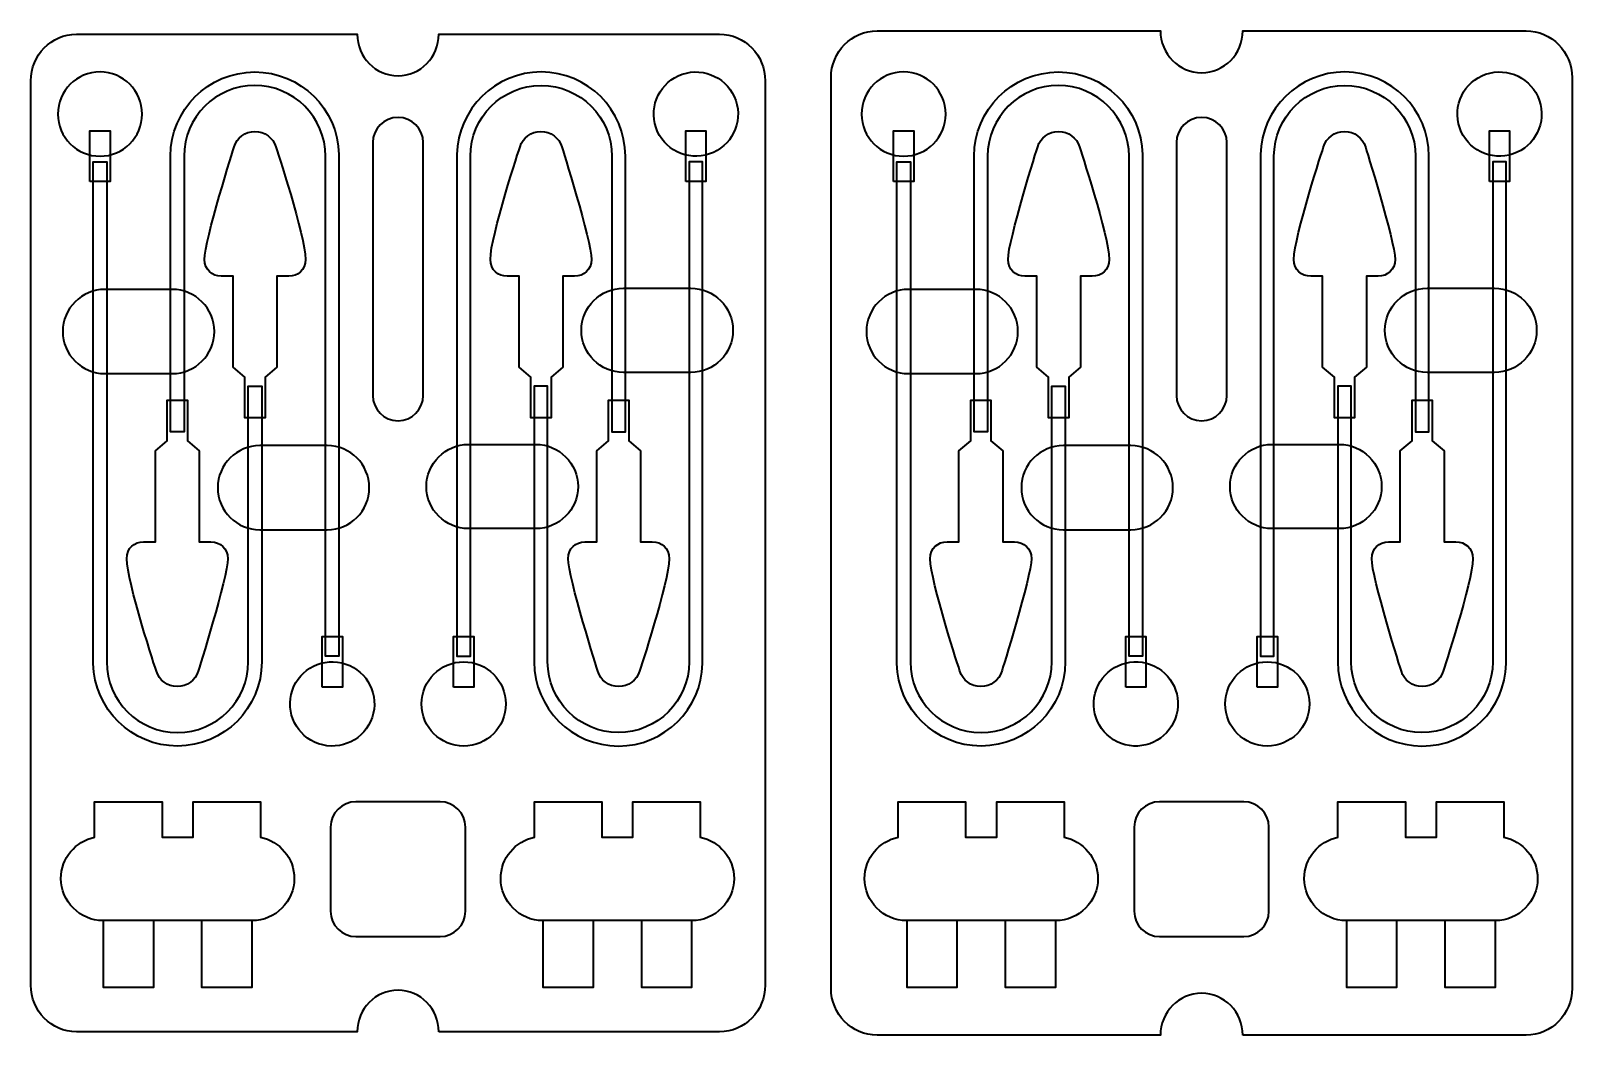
# Model space of a CAD drawing. Header units: millimetres. Extents: x 21 to 479, y -326 to -28.
import ezdxf

# ---------------------------------------------------------------- set-up
doc = ezdxf.new("R2010")
doc.units = ezdxf.units.MM
doc.header["$MEASUREMENT"] = 0
doc.layers.add('Layer 1', color=7, linetype='Continuous', lineweight=0)

msp = doc.modelspace()

# ---------------------------------------------------------------- linework, layer by layer
at = {"layer": 'Layer 1', "color": 250, "lineweight": 35}
for points in [[(38.61, -73.14), (38.61, -58.14), (44.61, -58.14), (44.61, -73.14)], [(215.49, -73.14), (215.49, -58.14), (221.49, -58.14), (221.49, -73.14)], [(277.15, -73.14), (277.15, -58.14), (283.15, -58.14), (283.15, -73.14)], [(454.03, -73.14), (454.03, -58.14), (460.03, -58.14), (460.03, -73.14)], [(107.54, -223.16), (107.54, -208.16), (113.54, -208.16), (113.54, -223.16)], [(146.56, -223.16), (146.56, -208.16), (152.56, -208.16), (152.56, -223.16)], [(346.08, -223.16), (346.08, -208.16), (352.08, -208.16), (352.08, -223.16)], [(385.1, -223.16), (385.1, -208.16), (391.1, -208.16), (391.1, -223.16)], [(42.54, -292.44), (42.54, -312.22), (57.54, -312.22), (57.54, -292.44)], [(71.78, -292.44), (71.78, -312.22), (86.78, -312.22), (86.78, -292.44)], [(173.07, -292.44), (173.07, -312.22), (188.07, -312.22), (188.07, -292.44)], [(202.31, -292.44), (202.31, -312.22), (217.31, -312.22), (217.31, -292.44)], [(281.09, -292.44), (281.09, -312.22), (296.09, -312.22), (296.09, -292.44)], [(310.33, -292.44), (310.33, -312.22), (325.33, -312.22), (325.33, -292.44)], [(411.61, -292.44), (411.61, -312.22), (426.61, -312.22), (426.61, -292.44)], [(440.85, -292.44), (440.85, -312.22), (455.85, -312.22), (455.85, -292.44)]]:
    msp.add_lwpolyline(points, close=True, dxfattribs=at)
for centre in [(149.56, -228.16), (388.1, -228.16)]:
    msp.add_circle(centre, 12.5, dxfattribs=at)
for centre, major_axis, ratio in [((218.49, -53.14), (-2.83, 12.18), 0.999998), ((218.49, -53.14), (-2.83, 12.18), 0.999998), ((457.03, -53.14), (-2.87, 12.17), 0.999998), ((457.03, -53.14), (-2.87, 12.17), 0.999998), ((110.54, -228.16), (2.83, 12.18), 0.999998), ((110.54, -228.16), (2.83, 12.18), 0.999998), ((349.08, -228.16), (3.17, 12.09), 0.999999), ((349.08, -228.16), (3.17, 12.09), 0.999999)]:
    msp.add_ellipse(centre, major_axis=major_axis, ratio=ratio, dxfattribs=at)
for points, knots in [([(142.18, -325.44), (142.18, -325.44), (225.51, -325.44), (225.51, -325.44), (232.97, -325.44), (239.07, -319.22), (239.07, -311.63), (239.07, -311.63), (239.07, -43.25), (239.07, -43.25), (239.07, -35.66), (232.97, -29.44), (225.51, -29.44), (225.51, -29.44), (142.18, -29.44), (142.18, -29.44), (142.18, -36.25), (136.76, -41.77), (130.07, -41.77), (123.38, -41.77), (117.96, -36.25), (117.96, -29.44), (117.96, -29.44), (34.63, -29.44), (34.63, -29.44), (27.17, -29.44), (21.07, -35.66), (21.07, -43.25), (21.07, -43.25), (21.07, -311.63), (21.07, -311.63), (21.07, -319.22), (27.17, -325.44), (34.63, -325.44), (34.63, -325.44), (117.96, -325.44), (117.96, -325.44), (117.96, -318.63), (123.38, -313.11), (130.07, -313.11), (136.76, -313.11), (142.18, -318.63), (142.18, -325.44)], [0, 0, 0, 0, 1, 1, 1, 2, 2, 2, 3, 3, 3, 4, 4, 4, 5, 5, 5, 6, 6, 6, 7, 7, 7, 8, 8, 8, 9, 9, 9, 10, 10, 10, 11, 11, 11, 12, 12, 12, 13, 13, 13, 14, 14, 14, 14]), ([(380.83, -326.44), (380.83, -326.44), (464.92, -326.44), (464.92, -326.44), (472.45, -326.44), (478.61, -320.18), (478.61, -312.53), (478.61, -312.53), (478.61, -42.35), (478.61, -42.35), (478.61, -34.7), (472.45, -28.44), (464.92, -28.44), (464.92, -28.44), (380.83, -28.44), (380.83, -28.44), (380.83, -35.3), (375.36, -40.86), (368.61, -40.86), (361.86, -40.86), (356.39, -35.3), (356.39, -28.44), (356.39, -28.44), (272.3, -28.44), (272.3, -28.44), (264.77, -28.44), (258.61, -34.7), (258.61, -42.35), (258.61, -42.35), (258.61, -312.53), (258.61, -312.53), (258.61, -320.18), (264.77, -326.44), (272.3, -326.44), (272.3, -326.44), (356.39, -326.44), (356.39, -326.44), (356.39, -319.58), (361.86, -314.02), (368.61, -314.02), (375.36, -314.02), (380.83, -319.58), (380.83, -326.44)], [0, 0, 0, 0, 1, 1, 1, 2, 2, 2, 3, 3, 3, 4, 4, 4, 5, 5, 5, 6, 6, 6, 7, 7, 7, 8, 8, 8, 9, 9, 9, 10, 10, 10, 11, 11, 11, 12, 12, 12, 13, 13, 13, 14, 14, 14, 14]), ([(29.11, -53.14), (29.11, -46.24), (34.7, -40.64), (41.61, -40.64), (48.51, -40.64), (54.11, -46.24), (54.11, -53.14), (54.11, -60.04), (48.51, -65.64), (41.61, -65.64), (34.7, -65.64), (29.11, -60.04), (29.11, -53.14)], [0, 0, 0, 0, 1, 1, 1, 2, 2, 2, 3, 3, 3, 4, 4, 4, 4]), ([(112.52, -65.12), (112.24, -51.56), (101.17, -40.65), (87.54, -40.65), (73.73, -40.65), (62.54, -51.84), (62.54, -65.65), (62.54, -65.65), (62.54, -147.45), (62.54, -147.45), (62.54, -147.45), (66.54, -147.45), (66.54, -147.45), (66.54, -147.45), (66.54, -65.65), (66.54, -65.65), (66.54, -54.07), (75.96, -44.65), (87.54, -44.65), (99.12, -44.65), (108.54, -54.07), (108.54, -65.65), (108.54, -65.65), (108.54, -213.96), (108.54, -213.96), (108.54, -213.96), (112.54, -213.96), (112.54, -213.96), (112.54, -213.96), (112.54, -65.12), (112.54, -65.12), (112.54, -65.12), (112.52, -65.12), (112.52, -65.12)], [0, 0, 0, 0, 1, 1, 1, 2, 2, 2, 3, 3, 3, 4, 4, 4, 5, 5, 5, 6, 6, 6, 7, 7, 7, 8, 8, 8, 9, 9, 9, 10, 10, 10, 11, 11, 11, 11]), ([(147.57, -65.12), (147.85, -51.56), (158.93, -40.65), (172.56, -40.65), (186.36, -40.65), (197.56, -51.84), (197.56, -65.65), (197.56, -65.65), (197.56, -147.45), (197.56, -147.45), (197.56, -147.45), (193.56, -147.45), (193.56, -147.45), (193.56, -147.45), (193.56, -65.65), (193.56, -65.65), (193.56, -54.07), (184.14, -44.65), (172.56, -44.65), (160.98, -44.65), (151.56, -54.07), (151.56, -65.65), (151.56, -65.65), (151.56, -213.96), (151.56, -213.96), (151.56, -213.96), (147.56, -213.96), (147.56, -213.96), (147.56, -213.96), (147.56, -65.12), (147.56, -65.12), (147.56, -65.12), (147.57, -65.12), (147.57, -65.12)], [0, 0, 0, 0, 1, 1, 1, 2, 2, 2, 3, 3, 3, 4, 4, 4, 5, 5, 5, 6, 6, 6, 7, 7, 7, 8, 8, 8, 9, 9, 9, 10, 10, 10, 11, 11, 11, 11]), ([(267.65, -53.14), (267.65, -46.24), (273.25, -40.64), (280.15, -40.64), (287.05, -40.64), (292.65, -46.24), (292.65, -53.14), (292.65, -60.04), (287.05, -65.64), (280.15, -65.64), (273.25, -65.64), (267.65, -60.04), (267.65, -53.14)], [0, 0, 0, 0, 1, 1, 1, 2, 2, 2, 3, 3, 3, 4, 4, 4, 4]), ([(351.06, -65.12), (350.78, -51.56), (339.71, -40.65), (326.08, -40.65), (312.27, -40.65), (301.08, -51.84), (301.08, -65.65), (301.08, -65.65), (301.08, -147.45), (301.08, -147.45), (301.08, -147.45), (305.08, -147.45), (305.08, -147.45), (305.08, -147.45), (305.08, -65.65), (305.08, -65.65), (305.08, -54.07), (314.5, -44.65), (326.08, -44.65), (337.66, -44.65), (347.08, -54.07), (347.08, -65.65), (347.08, -65.65), (347.08, -213.96), (347.08, -213.96), (347.08, -213.96), (351.08, -213.96), (351.08, -213.96), (351.08, -213.96), (351.08, -65.12), (351.08, -65.12), (351.08, -65.12), (351.06, -65.12), (351.06, -65.12)], [0, 0, 0, 0, 1, 1, 1, 2, 2, 2, 3, 3, 3, 4, 4, 4, 5, 5, 5, 6, 6, 6, 7, 7, 7, 8, 8, 8, 9, 9, 9, 10, 10, 10, 11, 11, 11, 11]), ([(386.11, -65.12), (386.39, -51.56), (397.47, -40.65), (411.1, -40.65), (424.91, -40.65), (436.1, -51.84), (436.1, -65.65), (436.1, -65.65), (436.1, -147.45), (436.1, -147.45), (436.1, -147.45), (432.1, -147.45), (432.1, -147.45), (432.1, -147.45), (432.1, -65.65), (432.1, -65.65), (432.1, -54.07), (422.68, -44.65), (411.1, -44.65), (399.52, -44.65), (390.1, -54.07), (390.1, -65.65), (390.1, -65.65), (390.1, -213.96), (390.1, -213.96), (390.1, -213.96), (386.1, -213.96), (386.1, -213.96), (386.1, -213.96), (386.1, -65.12), (386.1, -65.12), (386.1, -65.12), (386.11, -65.12), (386.11, -65.12)], [0, 0, 0, 0, 1, 1, 1, 2, 2, 2, 3, 3, 3, 4, 4, 4, 5, 5, 5, 6, 6, 6, 7, 7, 7, 8, 8, 8, 9, 9, 9, 10, 10, 10, 11, 11, 11, 11]), ([(122.57, -136.62), (122.57, -136.62), (122.57, -61.62), (122.57, -61.62), (122.57, -57.49), (125.95, -54.12), (130.07, -54.12), (130.07, -54.12), (130.07, -54.12), (130.07, -54.12), (134.2, -54.12), (137.57, -57.49), (137.57, -61.62), (137.57, -61.62), (137.57, -136.62), (137.57, -136.62), (137.57, -140.74), (134.2, -144.12), (130.07, -144.12), (130.07, -144.12), (130.07, -144.12), (130.07, -144.12), (125.95, -144.12), (122.57, -140.74), (122.57, -136.62)], [0, 0, 0, 0, 1, 1, 1, 2, 2, 2, 3, 3, 3, 4, 4, 4, 5, 5, 5, 6, 6, 6, 7, 7, 7, 8, 8, 8, 8]), ([(361.11, -136.62), (361.11, -136.62), (361.11, -61.62), (361.11, -61.62), (361.11, -57.49), (364.49, -54.12), (368.61, -54.12), (368.61, -54.12), (368.61, -54.12), (368.61, -54.12), (372.74, -54.12), (376.11, -57.49), (376.11, -61.62), (376.11, -61.62), (376.11, -136.62), (376.11, -136.62), (376.11, -140.74), (372.74, -144.12), (368.61, -144.12), (368.61, -144.12), (368.61, -144.12), (368.61, -144.12), (364.49, -144.12), (361.11, -140.74), (361.11, -136.62)], [0, 0, 0, 0, 1, 1, 1, 2, 2, 2, 3, 3, 3, 4, 4, 4, 5, 5, 5, 6, 6, 6, 7, 7, 7, 8, 8, 8, 8]), ([(93.8, -62.85), (93.8, -62.85), (93.8, -62.85), (93.8, -62.85), (92.99, -60.2), (90.52, -58.28), (87.61, -58.28), (84.69, -58.28), (82.23, -60.2), (81.41, -62.85), (81.41, -62.85), (81.41, -62.85), (81.41, -62.85), (81.41, -62.85), (72.61, -90.83), (72.61, -96.24), (72.61, -99.32), (74.86, -101.24), (77.61, -101.24), (77.61, -101.24), (81.11, -101.24), (81.11, -101.24), (81.11, -101.24), (81.11, -128.24), (81.11, -128.24), (81.11, -128.24), (84.61, -131.24), (84.61, -131.24), (84.61, -131.24), (84.61, -143.29), (84.61, -143.29), (84.61, -143.29), (90.61, -143.29), (90.61, -143.29), (90.61, -143.29), (90.61, -131.24), (90.61, -131.24), (90.61, -131.24), (94.11, -128.24), (94.11, -128.24), (94.11, -128.24), (94.11, -101.24), (94.11, -101.24), (94.11, -101.24), (97.61, -101.24), (97.61, -101.24), (100.36, -101.24), (102.61, -99.42), (102.61, -96.24), (102.61, -89.5), (93.8, -62.85), (93.8, -62.85)], [0, 0, 0, 0, 1, 1, 1, 2, 2, 2, 3, 3, 3, 4, 4, 4, 5, 5, 5, 6, 6, 6, 7, 7, 7, 8, 8, 8, 9, 9, 9, 10, 10, 10, 11, 11, 11, 12, 12, 12, 13, 13, 13, 14, 14, 14, 15, 15, 15, 16, 16, 16, 17, 17, 17, 17]), ([(178.68, -62.85), (178.68, -62.85), (178.68, -62.85), (178.68, -62.85), (177.87, -60.2), (175.4, -58.28), (172.49, -58.28), (169.57, -58.28), (167.11, -60.2), (166.29, -62.85), (166.29, -62.85), (166.29, -62.85), (166.29, -62.85), (166.29, -62.85), (157.49, -89.5), (157.49, -96.24), (157.49, -99.42), (159.74, -101.24), (162.49, -101.24), (162.49, -101.24), (165.99, -101.24), (165.99, -101.24), (165.99, -101.24), (165.99, -128.24), (165.99, -128.24), (165.99, -128.24), (169.49, -131.24), (169.49, -131.24), (169.49, -131.24), (169.49, -143.29), (169.49, -143.29), (169.49, -143.29), (175.49, -143.29), (175.49, -143.29), (175.49, -143.29), (175.49, -131.24), (175.49, -131.24), (175.49, -131.24), (178.99, -128.24), (178.99, -128.24), (178.99, -128.24), (178.99, -101.24), (178.99, -101.24), (178.99, -101.24), (182.49, -101.24), (182.49, -101.24), (185.24, -101.24), (187.49, -99.32), (187.49, -96.24), (187.49, -90.83), (178.68, -62.85), (178.68, -62.85)], [0, 0, 0, 0, 1, 1, 1, 2, 2, 2, 3, 3, 3, 4, 4, 4, 5, 5, 5, 6, 6, 6, 7, 7, 7, 8, 8, 8, 9, 9, 9, 10, 10, 10, 11, 11, 11, 12, 12, 12, 13, 13, 13, 14, 14, 14, 15, 15, 15, 16, 16, 16, 17, 17, 17, 17]), ([(332.34, -62.85), (332.34, -62.85), (332.34, -62.85), (332.34, -62.85), (331.53, -60.2), (329.06, -58.28), (326.15, -58.28), (323.23, -58.28), (320.77, -60.2), (319.96, -62.85), (319.96, -62.85), (319.96, -62.85), (319.96, -62.85), (319.96, -62.85), (311.15, -90.83), (311.15, -96.24), (311.15, -99.32), (313.4, -101.24), (316.15, -101.24), (316.15, -101.24), (319.65, -101.24), (319.65, -101.24), (319.65, -101.24), (319.65, -128.24), (319.65, -128.24), (319.65, -128.24), (323.15, -131.24), (323.15, -131.24), (323.15, -131.24), (323.15, -143.29), (323.15, -143.29), (323.15, -143.29), (329.15, -143.29), (329.15, -143.29), (329.15, -143.29), (329.15, -131.24), (329.15, -131.24), (329.15, -131.24), (332.65, -128.24), (332.65, -128.24), (332.65, -128.24), (332.65, -101.24), (332.65, -101.24), (332.65, -101.24), (336.15, -101.24), (336.15, -101.24), (338.9, -101.24), (341.15, -99.42), (341.15, -96.24), (341.15, -89.5), (332.34, -62.85), (332.34, -62.85)], [0, 0, 0, 0, 1, 1, 1, 2, 2, 2, 3, 3, 3, 4, 4, 4, 5, 5, 5, 6, 6, 6, 7, 7, 7, 8, 8, 8, 9, 9, 9, 10, 10, 10, 11, 11, 11, 12, 12, 12, 13, 13, 13, 14, 14, 14, 15, 15, 15, 16, 16, 16, 17, 17, 17, 17]), ([(417.22, -62.85), (417.22, -62.85), (417.22, -62.85), (417.22, -62.85), (416.41, -60.2), (413.94, -58.28), (411.03, -58.28), (408.11, -58.28), (405.65, -60.2), (404.83, -62.85), (404.83, -62.85), (404.83, -62.85), (404.83, -62.85), (404.83, -62.85), (396.03, -89.5), (396.03, -96.24), (396.03, -99.42), (398.28, -101.24), (401.03, -101.24), (401.03, -101.24), (404.53, -101.24), (404.53, -101.24), (404.53, -101.24), (404.53, -128.24), (404.53, -128.24), (404.53, -128.24), (408.03, -131.24), (408.03, -131.24), (408.03, -131.24), (408.03, -143.29), (408.03, -143.29), (408.03, -143.29), (414.03, -143.29), (414.03, -143.29), (414.03, -143.29), (414.03, -131.24), (414.03, -131.24), (414.03, -131.24), (417.53, -128.24), (417.53, -128.24), (417.53, -128.24), (417.53, -101.24), (417.53, -101.24), (417.53, -101.24), (421.03, -101.24), (421.03, -101.24), (423.78, -101.24), (426.03, -99.32), (426.03, -96.24), (426.03, -90.83), (417.22, -62.85), (417.22, -62.85)], [0, 0, 0, 0, 1, 1, 1, 2, 2, 2, 3, 3, 3, 4, 4, 4, 5, 5, 5, 6, 6, 6, 7, 7, 7, 8, 8, 8, 9, 9, 9, 10, 10, 10, 11, 11, 11, 12, 12, 12, 13, 13, 13, 14, 14, 14, 15, 15, 15, 16, 16, 16, 17, 17, 17, 17]), ([(39.62, -216.18), (39.9, -229.74), (50.98, -240.65), (64.61, -240.65), (78.41, -240.65), (89.61, -229.46), (89.61, -215.65), (89.61, -215.65), (89.61, -133.85), (89.61, -133.85), (89.61, -133.85), (85.61, -133.85), (85.61, -133.85), (85.61, -133.85), (85.61, -215.65), (85.61, -215.65), (85.61, -227.23), (76.19, -236.65), (64.61, -236.65), (53.03, -236.65), (43.61, -227.23), (43.61, -215.65), (43.61, -215.65), (43.61, -67.34), (43.61, -67.34), (43.61, -67.34), (39.61, -67.34), (39.61, -67.34), (39.61, -67.34), (39.61, -216.18), (39.61, -216.18), (39.61, -216.18), (39.62, -216.18), (39.62, -216.18)], [0, 0, 0, 0, 1, 1, 1, 2, 2, 2, 3, 3, 3, 4, 4, 4, 5, 5, 5, 6, 6, 6, 7, 7, 7, 8, 8, 8, 9, 9, 9, 10, 10, 10, 11, 11, 11, 11]), ([(220.47, -216.18), (220.19, -229.74), (209.12, -240.65), (195.49, -240.65), (181.68, -240.65), (170.49, -229.46), (170.49, -215.65), (170.49, -215.65), (170.49, -133.85), (170.49, -133.85), (170.49, -133.85), (174.49, -133.85), (174.49, -133.85), (174.49, -133.85), (174.49, -215.65), (174.49, -215.65), (174.49, -227.23), (183.91, -236.65), (195.49, -236.65), (207.07, -236.65), (216.49, -227.23), (216.49, -215.65), (216.49, -215.65), (216.49, -67.34), (216.49, -67.34), (216.49, -67.34), (220.49, -67.34), (220.49, -67.34), (220.49, -67.34), (220.49, -216.18), (220.49, -216.18), (220.49, -216.18), (220.47, -216.18), (220.47, -216.18)], [0, 0, 0, 0, 1, 1, 1, 2, 2, 2, 3, 3, 3, 4, 4, 4, 5, 5, 5, 6, 6, 6, 7, 7, 7, 8, 8, 8, 9, 9, 9, 10, 10, 10, 11, 11, 11, 11]), ([(278.16, -216.18), (278.44, -229.74), (289.52, -240.65), (303.15, -240.65), (316.96, -240.65), (328.15, -229.46), (328.15, -215.65), (328.15, -215.65), (328.15, -133.85), (328.15, -133.85), (328.15, -133.85), (324.15, -133.85), (324.15, -133.85), (324.15, -133.85), (324.15, -215.65), (324.15, -215.65), (324.15, -227.23), (314.73, -236.65), (303.15, -236.65), (291.57, -236.65), (282.15, -227.23), (282.15, -215.65), (282.15, -215.65), (282.15, -67.34), (282.15, -67.34), (282.15, -67.34), (278.15, -67.34), (278.15, -67.34), (278.15, -67.34), (278.15, -216.18), (278.15, -216.18), (278.15, -216.18), (278.16, -216.18), (278.16, -216.18)], [0, 0, 0, 0, 1, 1, 1, 2, 2, 2, 3, 3, 3, 4, 4, 4, 5, 5, 5, 6, 6, 6, 7, 7, 7, 8, 8, 8, 9, 9, 9, 10, 10, 10, 11, 11, 11, 11]), ([(459.01, -216.18), (458.73, -229.74), (447.66, -240.65), (434.03, -240.65), (420.22, -240.65), (409.03, -229.46), (409.03, -215.65), (409.03, -215.65), (409.03, -133.85), (409.03, -133.85), (409.03, -133.85), (413.03, -133.85), (413.03, -133.85), (413.03, -133.85), (413.03, -215.65), (413.03, -215.65), (413.03, -227.23), (422.45, -236.65), (434.03, -236.65), (445.61, -236.65), (455.03, -227.23), (455.03, -215.65), (455.03, -215.65), (455.03, -67.34), (455.03, -67.34), (455.03, -67.34), (459.03, -67.34), (459.03, -67.34), (459.03, -67.34), (459.03, -216.18), (459.03, -216.18), (459.03, -216.18), (459.01, -216.18), (459.01, -216.18)], [0, 0, 0, 0, 1, 1, 1, 2, 2, 2, 3, 3, 3, 4, 4, 4, 5, 5, 5, 6, 6, 6, 7, 7, 7, 8, 8, 8, 9, 9, 9, 10, 10, 10, 11, 11, 11, 11]), ([(30.55, -117.65), (30.55, -117.65), (30.55, -117.65), (30.55, -117.65), (30.55, -110.78), (36.17, -105.15), (43.05, -105.15), (43.05, -105.15), (63.05, -105.15), (63.05, -105.15), (69.92, -105.15), (75.55, -110.78), (75.55, -117.65), (75.55, -117.65), (75.55, -117.65), (75.55, -117.65), (75.55, -124.53), (69.92, -130.15), (63.05, -130.15), (63.05, -130.15), (43.05, -130.15), (43.05, -130.15), (36.17, -130.15), (30.55, -124.53), (30.55, -117.65)], [0, 0, 0, 0, 1, 1, 1, 2, 2, 2, 3, 3, 3, 4, 4, 4, 5, 5, 5, 6, 6, 6, 7, 7, 7, 8, 8, 8, 8]), ([(184.5, -117.3), (184.5, -117.3), (184.5, -117.3), (184.5, -117.3), (184.5, -124.18), (190.13, -129.8), (197, -129.8), (197, -129.8), (217, -129.8), (217, -129.8), (223.88, -129.8), (229.5, -124.18), (229.5, -117.3), (229.5, -117.3), (229.5, -117.3), (229.5, -117.3), (229.5, -110.43), (223.88, -104.8), (217, -104.8), (217, -104.8), (197, -104.8), (197, -104.8), (190.13, -104.8), (184.5, -110.43), (184.5, -117.3)], [0, 0, 0, 0, 1, 1, 1, 2, 2, 2, 3, 3, 3, 4, 4, 4, 5, 5, 5, 6, 6, 6, 7, 7, 7, 8, 8, 8, 8]), ([(269.09, -117.65), (269.09, -117.65), (269.09, -117.65), (269.09, -117.65), (269.09, -110.78), (274.72, -105.15), (281.59, -105.15), (281.59, -105.15), (301.59, -105.15), (301.59, -105.15), (308.47, -105.15), (314.09, -110.78), (314.09, -117.65), (314.09, -117.65), (314.09, -117.65), (314.09, -117.65), (314.09, -124.53), (308.47, -130.15), (301.59, -130.15), (301.59, -130.15), (281.59, -130.15), (281.59, -130.15), (274.72, -130.15), (269.09, -124.53), (269.09, -117.65)], [0, 0, 0, 0, 1, 1, 1, 2, 2, 2, 3, 3, 3, 4, 4, 4, 5, 5, 5, 6, 6, 6, 7, 7, 7, 8, 8, 8, 8]), ([(423.05, -117.3), (423.05, -117.3), (423.05, -117.3), (423.05, -117.3), (423.05, -124.18), (428.67, -129.8), (435.55, -129.8), (435.55, -129.8), (455.55, -129.8), (455.55, -129.8), (462.42, -129.8), (468.05, -124.18), (468.05, -117.3), (468.05, -117.3), (468.05, -117.3), (468.05, -117.3), (468.05, -110.43), (462.42, -104.8), (455.55, -104.8), (455.55, -104.8), (435.55, -104.8), (435.55, -104.8), (428.67, -104.8), (423.05, -110.43), (423.05, -117.3)], [0, 0, 0, 0, 1, 1, 1, 2, 2, 2, 3, 3, 3, 4, 4, 4, 5, 5, 5, 6, 6, 6, 7, 7, 7, 8, 8, 8, 8]), ([(74.54, -180.06), (74.54, -180.06), (71.04, -180.06), (71.04, -180.06), (71.04, -180.06), (71.04, -153.06), (71.04, -153.06), (71.04, -153.06), (67.54, -150.06), (67.54, -150.06), (67.54, -150.06), (67.54, -138.01), (67.54, -138.01), (67.54, -138.01), (61.54, -138.01), (61.54, -138.01), (61.54, -138.01), (61.54, -150.06), (61.54, -150.06), (61.54, -150.06), (58.04, -153.06), (58.04, -153.06), (58.04, -153.06), (58.04, -180.06), (58.04, -180.06), (58.04, -180.06), (54.54, -180.06), (54.54, -180.06), (51.79, -180.06), (49.54, -181.88), (49.54, -185.06), (49.54, -191.8), (58.34, -218.45), (58.34, -218.45), (58.34, -218.45), (58.34, -218.45), (58.34, -218.45), (59.16, -221.1), (61.62, -223.02), (64.54, -223.02), (67.45, -223.02), (69.92, -221.1), (70.73, -218.45), (70.73, -218.45), (70.73, -218.45), (70.73, -218.45), (70.73, -218.45), (79.54, -190.47), (79.54, -185.06), (79.54, -181.98), (77.29, -180.06), (74.54, -180.06)], [0, 0, 0, 0, 1, 1, 1, 2, 2, 2, 3, 3, 3, 4, 4, 4, 5, 5, 5, 6, 6, 6, 7, 7, 7, 8, 8, 8, 9, 9, 9, 10, 10, 10, 11, 11, 11, 12, 12, 12, 13, 13, 13, 14, 14, 14, 15, 15, 15, 16, 16, 16, 17, 17, 17, 17]), ([(205.56, -180.06), (205.56, -180.06), (202.06, -180.06), (202.06, -180.06), (202.06, -180.06), (202.06, -153.06), (202.06, -153.06), (202.06, -153.06), (198.56, -150.06), (198.56, -150.06), (198.56, -150.06), (198.56, -138.01), (198.56, -138.01), (198.56, -138.01), (192.56, -138.01), (192.56, -138.01), (192.56, -138.01), (192.56, -150.06), (192.56, -150.06), (192.56, -150.06), (189.06, -153.06), (189.06, -153.06), (189.06, -153.06), (189.06, -180.06), (189.06, -180.06), (189.06, -180.06), (185.56, -180.06), (185.56, -180.06), (182.81, -180.06), (180.56, -181.98), (180.56, -185.06), (180.56, -190.47), (189.36, -218.45), (189.36, -218.45), (189.36, -218.45), (189.36, -218.45), (189.36, -218.45), (190.18, -221.1), (192.64, -223.02), (195.56, -223.02), (198.47, -223.02), (200.94, -221.1), (201.75, -218.45), (201.75, -218.45), (201.75, -218.45), (201.75, -218.45), (201.75, -218.45), (210.56, -191.8), (210.56, -185.06), (210.56, -181.88), (208.31, -180.06), (205.56, -180.06)], [0, 0, 0, 0, 1, 1, 1, 2, 2, 2, 3, 3, 3, 4, 4, 4, 5, 5, 5, 6, 6, 6, 7, 7, 7, 8, 8, 8, 9, 9, 9, 10, 10, 10, 11, 11, 11, 12, 12, 12, 13, 13, 13, 14, 14, 14, 15, 15, 15, 16, 16, 16, 17, 17, 17, 17]), ([(313.08, -180.06), (313.08, -180.06), (309.58, -180.06), (309.58, -180.06), (309.58, -180.06), (309.58, -153.06), (309.58, -153.06), (309.58, -153.06), (306.08, -150.06), (306.08, -150.06), (306.08, -150.06), (306.08, -138.01), (306.08, -138.01), (306.08, -138.01), (300.08, -138.01), (300.08, -138.01), (300.08, -138.01), (300.08, -150.06), (300.08, -150.06), (300.08, -150.06), (296.58, -153.06), (296.58, -153.06), (296.58, -153.06), (296.58, -180.06), (296.58, -180.06), (296.58, -180.06), (293.08, -180.06), (293.08, -180.06), (290.33, -180.06), (288.08, -181.88), (288.08, -185.06), (288.08, -191.8), (296.88, -218.45), (296.88, -218.45), (296.88, -218.45), (296.88, -218.45), (296.88, -218.45), (297.7, -221.1), (300.16, -223.02), (303.08, -223.02), (305.99, -223.02), (308.46, -221.1), (309.27, -218.45), (309.27, -218.45), (309.27, -218.45), (309.27, -218.45), (309.27, -218.45), (318.08, -190.47), (318.08, -185.06), (318.08, -181.98), (315.83, -180.06), (313.08, -180.06)], [0, 0, 0, 0, 1, 1, 1, 2, 2, 2, 3, 3, 3, 4, 4, 4, 5, 5, 5, 6, 6, 6, 7, 7, 7, 8, 8, 8, 9, 9, 9, 10, 10, 10, 11, 11, 11, 12, 12, 12, 13, 13, 13, 14, 14, 14, 15, 15, 15, 16, 16, 16, 17, 17, 17, 17]), ([(444.1, -180.06), (444.1, -180.06), (440.6, -180.06), (440.6, -180.06), (440.6, -180.06), (440.6, -153.06), (440.6, -153.06), (440.6, -153.06), (437.1, -150.06), (437.1, -150.06), (437.1, -150.06), (437.1, -138.01), (437.1, -138.01), (437.1, -138.01), (431.1, -138.01), (431.1, -138.01), (431.1, -138.01), (431.1, -150.06), (431.1, -150.06), (431.1, -150.06), (427.6, -153.06), (427.6, -153.06), (427.6, -153.06), (427.6, -180.06), (427.6, -180.06), (427.6, -180.06), (424.1, -180.06), (424.1, -180.06), (421.35, -180.06), (419.1, -181.98), (419.1, -185.06), (419.1, -190.47), (427.91, -218.45), (427.91, -218.45), (427.91, -218.45), (427.91, -218.45), (427.91, -218.45), (428.72, -221.1), (431.18, -223.02), (434.1, -223.02), (437.01, -223.02), (439.48, -221.1), (440.29, -218.45), (440.29, -218.45), (440.29, -218.45), (440.29, -218.45), (440.29, -218.45), (449.1, -191.8), (449.1, -185.06), (449.1, -181.88), (446.85, -180.06), (444.1, -180.06)], [0, 0, 0, 0, 1, 1, 1, 2, 2, 2, 3, 3, 3, 4, 4, 4, 5, 5, 5, 6, 6, 6, 7, 7, 7, 8, 8, 8, 9, 9, 9, 10, 10, 10, 11, 11, 11, 12, 12, 12, 13, 13, 13, 14, 14, 14, 15, 15, 15, 16, 16, 16, 17, 17, 17, 17]), ([(76.55, -164), (76.55, -164), (76.55, -164), (76.55, -164), (76.55, -157.12), (82.18, -151.5), (89.05, -151.5), (89.05, -151.5), (109.05, -151.5), (109.05, -151.5), (115.93, -151.5), (121.55, -157.12), (121.55, -164), (121.55, -164), (121.55, -164), (121.55, -164), (121.55, -170.87), (115.93, -176.5), (109.05, -176.5), (109.05, -176.5), (89.05, -176.5), (89.05, -176.5), (82.18, -176.5), (76.55, -170.87), (76.55, -164)], [0, 0, 0, 0, 1, 1, 1, 2, 2, 2, 3, 3, 3, 4, 4, 4, 5, 5, 5, 6, 6, 6, 7, 7, 7, 8, 8, 8, 8]), ([(138.5, -163.65), (138.5, -163.65), (138.5, -163.65), (138.5, -163.65), (138.5, -170.52), (144.12, -176.15), (151, -176.15), (151, -176.15), (171, -176.15), (171, -176.15), (177.87, -176.15), (183.5, -170.52), (183.5, -163.65), (183.5, -163.65), (183.5, -163.65), (183.5, -163.65), (183.5, -156.77), (177.87, -151.15), (171, -151.15), (171, -151.15), (151, -151.15), (151, -151.15), (144.12, -151.15), (138.5, -156.77), (138.5, -163.65)], [0, 0, 0, 0, 1, 1, 1, 2, 2, 2, 3, 3, 3, 4, 4, 4, 5, 5, 5, 6, 6, 6, 7, 7, 7, 8, 8, 8, 8]), ([(315.1, -164), (315.1, -164), (315.1, -164), (315.1, -164), (315.1, -157.12), (320.72, -151.5), (327.6, -151.5), (327.6, -151.5), (347.6, -151.5), (347.6, -151.5), (354.47, -151.5), (360.1, -157.12), (360.1, -164), (360.1, -164), (360.1, -164), (360.1, -164), (360.1, -170.87), (354.47, -176.5), (347.6, -176.5), (347.6, -176.5), (327.6, -176.5), (327.6, -176.5), (320.72, -176.5), (315.1, -170.87), (315.1, -164)], [0, 0, 0, 0, 1, 1, 1, 2, 2, 2, 3, 3, 3, 4, 4, 4, 5, 5, 5, 6, 6, 6, 7, 7, 7, 8, 8, 8, 8]), ([(377.04, -163.65), (377.04, -163.65), (377.04, -163.65), (377.04, -163.65), (377.04, -170.52), (382.67, -176.15), (389.54, -176.15), (389.54, -176.15), (409.54, -176.15), (409.54, -176.15), (416.42, -176.15), (422.04, -170.52), (422.04, -163.65), (422.04, -163.65), (422.04, -163.65), (422.04, -163.65), (422.04, -156.77), (416.42, -151.15), (409.54, -151.15), (409.54, -151.15), (389.54, -151.15), (389.54, -151.15), (382.67, -151.15), (377.04, -156.77), (377.04, -163.65)], [0, 0, 0, 0, 1, 1, 1, 2, 2, 2, 3, 3, 3, 4, 4, 4, 5, 5, 5, 6, 6, 6, 7, 7, 7, 8, 8, 8, 8]), ([(86.78, -292.44), (86.78, -292.44), (86.78, -292.44), (86.78, -292.44), (93.66, -292.44), (99.28, -286.81), (99.28, -279.94), (99.28, -279.94), (99.28, -279.94), (99.28, -279.94), (99.28, -273.92), (94.97, -268.86), (89.28, -267.69), (89.28, -267.69), (89.28, -257.22), (89.28, -257.22), (89.28, -257.22), (86.78, -257.22), (86.78, -257.22), (86.78, -257.22), (71.78, -257.22), (71.78, -257.22), (71.78, -257.22), (69.28, -257.22), (69.28, -257.22), (69.28, -257.22), (69.28, -267.69), (69.28, -267.69), (69.28, -267.69), (60.02, -267.69), (60.02, -267.69), (60.02, -267.69), (60.02, -257.22), (60.02, -257.22), (60.02, -257.22), (57.52, -257.22), (57.52, -257.22), (57.52, -257.22), (42.52, -257.22), (42.52, -257.22), (42.52, -257.22), (40.02, -257.22), (40.02, -257.22), (40.02, -257.22), (40.02, -267.69), (40.02, -267.69), (34.33, -268.86), (30.02, -273.92), (30.02, -279.94), (30.02, -279.94), (30.02, -279.94), (30.02, -279.94), (30.02, -286.81), (35.65, -292.44), (42.52, -292.44), (42.52, -292.44), (42.52, -292.44), (42.52, -292.44), (42.52, -292.44), (86.78, -292.44), (86.78, -292.44)], [0, 0, 0, 0, 1, 1, 1, 2, 2, 2, 3, 3, 3, 4, 4, 4, 5, 5, 5, 6, 6, 6, 7, 7, 7, 8, 8, 8, 9, 9, 9, 10, 10, 10, 11, 11, 11, 12, 12, 12, 13, 13, 13, 14, 14, 14, 15, 15, 15, 16, 16, 16, 17, 17, 17, 18, 18, 18, 19, 19, 19, 20, 20, 20, 20]), ([(110.07, -289.69), (110.07, -289.69), (110.07, -264.69), (110.07, -264.69), (110.07, -260.56), (113.45, -257.19), (117.57, -257.19), (117.57, -257.19), (142.57, -257.19), (142.57, -257.19), (146.7, -257.19), (150.07, -260.56), (150.07, -264.69), (150.07, -264.69), (150.07, -289.69), (150.07, -289.69), (150.07, -293.81), (146.7, -297.19), (142.57, -297.19), (142.57, -297.19), (117.57, -297.19), (117.57, -297.19), (113.45, -297.19), (110.07, -293.81), (110.07, -289.69)], [0, 0, 0, 0, 1, 1, 1, 2, 2, 2, 3, 3, 3, 4, 4, 4, 5, 5, 5, 6, 6, 6, 7, 7, 7, 8, 8, 8, 8]), ([(217.31, -292.44), (217.31, -292.44), (217.31, -292.44), (217.31, -292.44), (224.19, -292.44), (229.81, -286.81), (229.81, -279.94), (229.81, -279.94), (229.81, -279.94), (229.81, -279.94), (229.81, -273.92), (225.5, -268.86), (219.81, -267.69), (219.81, -267.69), (219.81, -257.22), (219.81, -257.22), (219.81, -257.22), (217.31, -257.22), (217.31, -257.22), (217.31, -257.22), (202.31, -257.22), (202.31, -257.22), (202.31, -257.22), (199.81, -257.22), (199.81, -257.22), (199.81, -257.22), (199.81, -267.69), (199.81, -267.69), (199.81, -267.69), (190.55, -267.69), (190.55, -267.69), (190.55, -267.69), (190.55, -257.22), (190.55, -257.22), (190.55, -257.22), (188.05, -257.22), (188.05, -257.22), (188.05, -257.22), (173.05, -257.22), (173.05, -257.22), (173.05, -257.22), (170.55, -257.22), (170.55, -257.22), (170.55, -257.22), (170.55, -267.69), (170.55, -267.69), (164.86, -268.86), (160.55, -273.92), (160.55, -279.94), (160.55, -279.94), (160.55, -279.94), (160.55, -279.94), (160.55, -286.81), (166.17, -292.44), (173.05, -292.44), (173.05, -292.44), (173.05, -292.44), (173.05, -292.44), (173.05, -292.44), (217.31, -292.44), (217.31, -292.44)], [0, 0, 0, 0, 1, 1, 1, 2, 2, 2, 3, 3, 3, 4, 4, 4, 5, 5, 5, 6, 6, 6, 7, 7, 7, 8, 8, 8, 9, 9, 9, 10, 10, 10, 11, 11, 11, 12, 12, 12, 13, 13, 13, 14, 14, 14, 15, 15, 15, 16, 16, 16, 17, 17, 17, 18, 18, 18, 19, 19, 19, 20, 20, 20, 20]), ([(325.33, -292.44), (325.33, -292.44), (325.33, -292.44), (325.33, -292.44), (332.2, -292.44), (337.83, -286.81), (337.83, -279.94), (337.83, -279.94), (337.83, -279.94), (337.83, -279.94), (337.83, -273.92), (333.51, -268.86), (327.83, -267.69), (327.83, -267.69), (327.83, -257.22), (327.83, -257.22), (327.83, -257.22), (325.33, -257.22), (325.33, -257.22), (325.33, -257.22), (310.33, -257.22), (310.33, -257.22), (310.33, -257.22), (307.83, -257.22), (307.83, -257.22), (307.83, -257.22), (307.83, -267.69), (307.83, -267.69), (307.83, -267.69), (298.56, -267.69), (298.56, -267.69), (298.56, -267.69), (298.56, -257.22), (298.56, -257.22), (298.56, -257.22), (296.06, -257.22), (296.06, -257.22), (296.06, -257.22), (281.06, -257.22), (281.06, -257.22), (281.06, -257.22), (278.56, -257.22), (278.56, -257.22), (278.56, -257.22), (278.56, -267.69), (278.56, -267.69), (272.88, -268.86), (268.56, -273.92), (268.56, -279.94), (268.56, -279.94), (268.56, -279.94), (268.56, -279.94), (268.56, -286.81), (274.19, -292.44), (281.06, -292.44), (281.06, -292.44), (281.06, -292.44), (281.06, -292.44), (281.06, -292.44), (325.33, -292.44), (325.33, -292.44)], [0, 0, 0, 0, 1, 1, 1, 2, 2, 2, 3, 3, 3, 4, 4, 4, 5, 5, 5, 6, 6, 6, 7, 7, 7, 8, 8, 8, 9, 9, 9, 10, 10, 10, 11, 11, 11, 12, 12, 12, 13, 13, 13, 14, 14, 14, 15, 15, 15, 16, 16, 16, 17, 17, 17, 18, 18, 18, 19, 19, 19, 20, 20, 20, 20]), ([(348.61, -289.69), (348.61, -289.69), (348.61, -264.69), (348.61, -264.69), (348.61, -260.56), (351.99, -257.19), (356.11, -257.19), (356.11, -257.19), (381.11, -257.19), (381.11, -257.19), (385.24, -257.19), (388.61, -260.56), (388.61, -264.69), (388.61, -264.69), (388.61, -289.69), (388.61, -289.69), (388.61, -293.81), (385.24, -297.19), (381.11, -297.19), (381.11, -297.19), (356.11, -297.19), (356.11, -297.19), (351.99, -297.19), (348.61, -293.81), (348.61, -289.69)], [0, 0, 0, 0, 1, 1, 1, 2, 2, 2, 3, 3, 3, 4, 4, 4, 5, 5, 5, 6, 6, 6, 7, 7, 7, 8, 8, 8, 8]), ([(455.85, -292.44), (455.85, -292.44), (455.85, -292.44), (455.85, -292.44), (462.73, -292.44), (468.35, -286.81), (468.35, -279.94), (468.35, -279.94), (468.35, -279.94), (468.35, -279.94), (468.35, -273.92), (464.04, -268.86), (458.35, -267.69), (458.35, -267.69), (458.35, -257.22), (458.35, -257.22), (458.35, -257.22), (455.85, -257.22), (455.85, -257.22), (455.85, -257.22), (440.85, -257.22), (440.85, -257.22), (440.85, -257.22), (438.35, -257.22), (438.35, -257.22), (438.35, -257.22), (438.35, -267.69), (438.35, -267.69), (438.35, -267.69), (429.09, -267.69), (429.09, -267.69), (429.09, -267.69), (429.09, -257.22), (429.09, -257.22), (429.09, -257.22), (426.59, -257.22), (426.59, -257.22), (426.59, -257.22), (411.59, -257.22), (411.59, -257.22), (411.59, -257.22), (409.09, -257.22), (409.09, -257.22), (409.09, -257.22), (409.09, -267.69), (409.09, -267.69), (403.4, -268.86), (399.09, -273.92), (399.09, -279.94), (399.09, -279.94), (399.09, -279.94), (399.09, -279.94), (399.09, -286.81), (404.72, -292.44), (411.59, -292.44), (411.59, -292.44), (411.59, -292.44), (411.59, -292.44), (411.59, -292.44), (455.85, -292.44), (455.85, -292.44)], [0, 0, 0, 0, 1, 1, 1, 2, 2, 2, 3, 3, 3, 4, 4, 4, 5, 5, 5, 6, 6, 6, 7, 7, 7, 8, 8, 8, 9, 9, 9, 10, 10, 10, 11, 11, 11, 12, 12, 12, 13, 13, 13, 14, 14, 14, 15, 15, 15, 16, 16, 16, 17, 17, 17, 18, 18, 18, 19, 19, 19, 20, 20, 20, 20])]:
    msp.add_open_spline(points, degree=3, knots=knots, dxfattribs=at)

doc.saveas('drawing.dxf')
